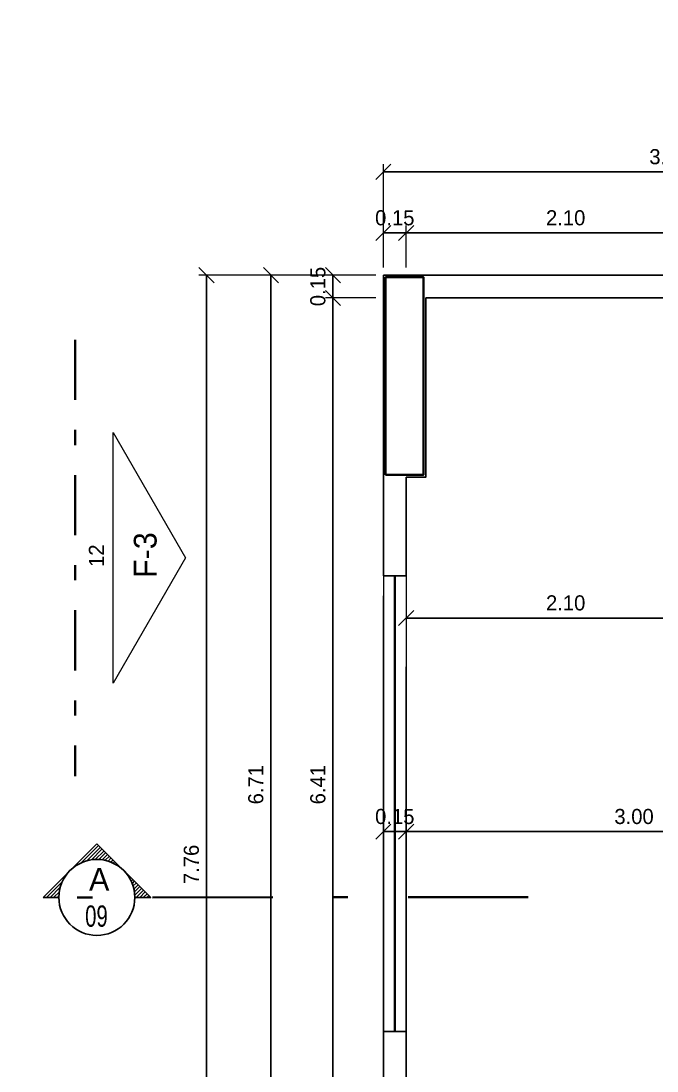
# Model space of a CAD drawing. Header units: metres. Extents: x 2.9 to 62.3, y 8 to 50.1.
# Drawn here: x 7.99 to 12.18, y 36.05 to 42.96 of the extents above; entities that cross this region are included whole.
import ezdxf
from ezdxf.enums import TextEntityAlignment as Align

# ---------------------------------------------------------------- set-up
doc = ezdxf.new("R2010")
doc.units = ezdxf.units.M
doc.header["$MEASUREMENT"] = 0
doc.linetypes.add('DGN Style 2', pattern=[0.98853, 0.593118, -0.395412])
doc.linetypes.add('DGN Style 4', pattern=[1.582636, 0.790824, -0.395412, 0.00098853, -0.395412])
doc.layers.get('Defpoints').update_dxf_attribs({"lineweight": 0})
for name, color, linetype, lineweight in [('CORNIJAS_VAR NA PLANTA PTIPO 1', 7, 'Continuous', 0), ('Level 15', 7, 'Continuous', 0), ('Level 24-1', 7, 'Continuous', 0), ('Level 3', 7, 'Continuous', 0), ('Level 43', 7, 'Continuous', 0), ('Level 44', 7, 'Continuous', 0), ('Level 7', 7, 'Continuous', 0)]:
    doc.layers.add(name, color=color, linetype=linetype, lineweight=lineweight)
doc.styles.add('Style-INTL_ENGINEERING', font='INTL_ENGINEERING.shx')
doc.dimstyles.get("Standard").update_dxf_attribs({"dimtxt": 0.18, "dimasz": 0.18, "dimexe": 0.18, "dimexo": 0.0625, "dimgap": 0.09, "dimtad": 0, "dimtih": 1, "dimtoh": 1, "dimdec": 4, "dimzin": 1, "dimdsep": 46, "dimtxsty": 'Standard', "dimcen": 0, "dimadec": 0, "dimazin": 0, "dimtfac": 1, "dimtdec": 4, "dimtofl": 0, "dimtmove": 0, "dimatfit": 3, "dimfxl": 0, "dimtolj": 1, "dimtzin": 1, "dimarcsym": 0})

# ---------------------------------------------------------------- blocks, each defined once
blk = doc.blocks.new('_Oblique')
at = {"color": 0, "linetype": 'ByBlock', "lineweight": -2}
blk.add_line((0.5, 0.5), (-0.5, -0.5), dxfattribs=at)
blk = doc.blocks.new('*D196')
at = {"layer": 'Defpoints', "color": 0, "linetype": 'Continuous', "lineweight": 0}
for p in [(13.5245, 38.509), (13.5245, 37.6247), (10.5245, 37.3093)]:
    blk.add_point(p, dxfattribs=at)
at = {"layer": 'Level 43', "color": 2, "linetype": 'Continuous', "lineweight": 0}
for p, q in [((13.5245, 38.4595), (13.5245, 37.5752)), ((10.5245, 37.3588), (10.5245, 37.6742))]:
    blk.add_line(p, q, dxfattribs=at)
at = {"layer": 'Level 43', "color": 0, "linetype": 'Continuous', "lineweight": -2}
blk.add_line((10.5245, 37.6247), (13.5245, 37.6247), dxfattribs=at)
at = {"layer": 'Level 43', "color": 0, "linetype": 'Continuous', "lineweight": -2, "xscale": 0.0995, "yscale": 0.0995, "zscale": 0.0995, "rotation": 180}
blk.add_blockref('_Oblique', (10.5245, 37.6247), dxfattribs=at)
at = {"layer": 'Level 43', "color": 0, "linetype": 'Continuous', "lineweight": -2, "xscale": 0.0995, "yscale": 0.0995, "zscale": 0.0995}
blk.add_blockref('_Oblique', (13.5245, 37.6247), dxfattribs=at)
at = {"layer": 'Level 43', "color": 0, "linetype": 'Continuous', "lineweight": 0, "insert": (12.0245, 37.724), "char_height": 0.0995, "attachment_point": 5, "style": 'Style-INTL_ENGINEERING'}
blk.add_mtext('3.00', dxfattribs=at)
blk = doc.blocks.new('*D195')
at = {"layer": 'Defpoints', "color": 0, "linetype": 'Continuous', "lineweight": 0}
for p in [(10.3745, 38.709), (10.5245, 37.6247), (10.5245, 37.3093)]:
    blk.add_point(p, dxfattribs=at)
at = {"layer": 'Level 43', "color": 2, "linetype": 'Continuous', "lineweight": 0}
for p, q in [((10.3745, 38.6595), (10.3745, 37.5752)), ((10.5245, 37.3588), (10.5245, 37.6742))]:
    blk.add_line(p, q, dxfattribs=at)
at = {"layer": 'Level 43', "color": 0, "linetype": 'Continuous', "lineweight": -2}
blk.add_line((10.3745, 37.6247), (10.5245, 37.6247), dxfattribs=at)
at = {"layer": 'Level 43', "color": 0, "linetype": 'Continuous', "lineweight": -2, "xscale": 0.0995, "yscale": 0.0995, "zscale": 0.0995, "rotation": 180}
blk.add_blockref('_Oblique', (10.3745, 37.6247), dxfattribs=at)
at = {"layer": 'Level 43', "color": 0, "linetype": 'Continuous', "lineweight": -2, "xscale": 0.0995, "yscale": 0.0995, "zscale": 0.0995}
blk.add_blockref('_Oblique', (10.5245, 37.6247), dxfattribs=at)
at = {"layer": 'Level 43', "color": 0, "linetype": 'Continuous', "lineweight": 0, "insert": (10.4496, 37.724), "char_height": 0.0995, "attachment_point": 5, "style": 'Style-INTL_ENGINEERING'}
blk.add_mtext('0.15', dxfattribs=at)
blk = doc.blocks.new('*D222')
at = {"layer": 'Defpoints', "color": 0, "linetype": 'Continuous', "lineweight": 0}
for p in [(10.04283, 41.13904), (10.37455, 41.13904), (10.37455, 34.72904)]:
    blk.add_point(p, dxfattribs=at)
at = {"layer": 'Level 43', "color": 2, "linetype": 'Continuous', "lineweight": 0}
for p, q in [((10.32505, 41.13904), (9.99333, 41.13904)), ((10.32505, 34.72904), (9.99333, 34.72904))]:
    blk.add_line(p, q, dxfattribs=at)
at = {"layer": 'Level 43', "color": 0, "linetype": 'Continuous', "lineweight": -2}
blk.add_line((10.04283, 34.72904), (10.04283, 41.13904), dxfattribs=at)
at = {"layer": 'Level 43', "color": 0, "linetype": 'Continuous', "lineweight": -2, "xscale": 0.0995, "yscale": 0.0995, "zscale": 0.0995}
for p, rotation in [((10.04283, 41.13904), 90), ((10.04283, 34.72904), 270)]:
    blk.add_blockref('_Oblique', p, dxfattribs=dict(at, rotation=rotation))
at = {"layer": 'Level 43', "color": 0, "linetype": 'Continuous', "lineweight": 0, "insert": (9.94358, 37.93404), "char_height": 0.0995, "attachment_point": 5, "rotation": 90, "style": 'Style-INTL_ENGINEERING'}
blk.add_mtext('6.41', dxfattribs=at)
blk = doc.blocks.new('*D223')
at = {"layer": 'Defpoints', "color": 0, "linetype": 'Continuous', "lineweight": 0}
for p in [(10.04283, 41.28904), (10.37455, 41.28904), (10.37455, 41.13904)]:
    blk.add_point(p, dxfattribs=at)
at = {"layer": 'Level 43', "color": 2, "linetype": 'Continuous', "lineweight": 0}
for p, q in [((10.32505, 41.28904), (9.99333, 41.28904)), ((10.32505, 41.13904), (9.99333, 41.13904))]:
    blk.add_line(p, q, dxfattribs=at)
at = {"layer": 'Level 43', "color": 0, "linetype": 'Continuous', "lineweight": -2}
blk.add_line((10.04283, 41.13904), (10.04283, 41.28904), dxfattribs=at)
at = {"layer": 'Level 43', "color": 0, "linetype": 'Continuous', "lineweight": -2, "xscale": 0.0995, "yscale": 0.0995, "zscale": 0.0995}
for p, rotation in [((10.04283, 41.28904), 90), ((10.04283, 41.13904), 270)]:
    blk.add_blockref('_Oblique', p, dxfattribs=dict(at, rotation=rotation))
at = {"layer": 'Level 43', "color": 0, "linetype": 'Continuous', "lineweight": 0, "insert": (9.94358, 41.21404), "char_height": 0.0995, "attachment_point": 5, "rotation": 90, "style": 'Style-INTL_ENGINEERING'}
blk.add_mtext('0.15', dxfattribs=at)
blk = doc.blocks.new('*D225')
at = {"layer": 'Defpoints', "color": 0, "linetype": 'Continuous', "lineweight": 0}
for p in [(12.62452, 41.56682), (10.52455, 41.28904), (12.62452, 41.28904)]:
    blk.add_point(p, dxfattribs=at)
at = {"layer": 'Level 43', "color": 2, "linetype": 'Continuous', "lineweight": 0}
for p, q in [((10.52455, 41.33854), (10.52455, 41.61632)), ((12.62452, 41.33854), (12.62452, 41.61632))]:
    blk.add_line(p, q, dxfattribs=at)
at = {"layer": 'Level 43', "color": 0, "linetype": 'Continuous', "lineweight": -2}
blk.add_line((10.52455, 41.56682), (12.62452, 41.56682), dxfattribs=at)
at = {"layer": 'Level 43', "color": 0, "linetype": 'Continuous', "lineweight": -2, "xscale": 0.0995, "yscale": 0.0995, "zscale": 0.0995, "rotation": 180}
blk.add_blockref('_Oblique', (10.52455, 41.56682), dxfattribs=at)
at = {"layer": 'Level 43', "color": 0, "linetype": 'Continuous', "lineweight": -2, "xscale": 0.0995, "yscale": 0.0995, "zscale": 0.0995}
blk.add_blockref('_Oblique', (12.62452, 41.56682), dxfattribs=at)
at = {"layer": 'Level 43', "color": 0, "linetype": 'Continuous', "lineweight": 0, "insert": (11.574535, 41.66607), "char_height": 0.0995, "attachment_point": 5, "style": 'Style-INTL_ENGINEERING'}
blk.add_mtext('2.10', dxfattribs=at)
blk = doc.blocks.new('*D224')
at = {"layer": 'Defpoints', "color": 0, "linetype": 'Continuous', "lineweight": 0}
for p in [(10.52455, 41.56682), (10.37455, 41.28904), (10.52455, 41.28904)]:
    blk.add_point(p, dxfattribs=at)
at = {"layer": 'Level 43', "color": 2, "linetype": 'Continuous', "lineweight": 0}
for p, q in [((10.37455, 41.33854), (10.37455, 41.61632)), ((10.52455, 41.33854), (10.52455, 41.61632))]:
    blk.add_line(p, q, dxfattribs=at)
at = {"layer": 'Level 43', "color": 0, "linetype": 'Continuous', "lineweight": -2}
blk.add_line((10.37455, 41.56682), (10.52455, 41.56682), dxfattribs=at)
at = {"layer": 'Level 43', "color": 0, "linetype": 'Continuous', "lineweight": -2, "xscale": 0.0995, "yscale": 0.0995, "zscale": 0.0995, "rotation": 180}
blk.add_blockref('_Oblique', (10.37455, 41.56682), dxfattribs=at)
at = {"layer": 'Level 43', "color": 0, "linetype": 'Continuous', "lineweight": -2, "xscale": 0.0995, "yscale": 0.0995, "zscale": 0.0995}
blk.add_blockref('_Oblique', (10.52455, 41.56682), dxfattribs=at)
at = {"layer": 'Level 43', "color": 0, "linetype": 'Continuous', "lineweight": 0, "insert": (10.44955, 41.66607), "char_height": 0.0995, "attachment_point": 5, "style": 'Style-INTL_ENGINEERING'}
blk.add_mtext('0.15', dxfattribs=at)
blk = doc.blocks.new('*D228')
at = {"layer": 'Defpoints', "color": 0, "linetype": 'Continuous', "lineweight": 0}
for p in [(14.13455, 41.98904), (14.13455, 41.96909), (10.37455, 41.28904)]:
    blk.add_point(p, dxfattribs=at)
at = {"layer": 'Level 43', "color": 2, "linetype": 'Continuous', "lineweight": 0}
for p, q in [((10.37455, 41.33854), (10.37455, 42.01859)), ((14.13455, 41.93954), (14.13455, 41.91959))]:
    blk.add_line(p, q, dxfattribs=at)
at = {"layer": 'Level 43', "color": 0, "linetype": 'Continuous', "lineweight": -2}
blk.add_line((10.37455, 41.96909), (14.13455, 41.96909), dxfattribs=at)
at = {"layer": 'Level 43', "color": 0, "linetype": 'Continuous', "lineweight": -2, "xscale": 0.0995, "yscale": 0.0995, "zscale": 0.0995, "rotation": 180}
blk.add_blockref('_Oblique', (10.37455, 41.96909), dxfattribs=at)
at = {"layer": 'Level 43', "color": 0, "linetype": 'Continuous', "lineweight": -2, "xscale": 0.0995, "yscale": 0.0995, "zscale": 0.0995}
blk.add_blockref('_Oblique', (14.13455, 41.96909), dxfattribs=at)
at = {"layer": 'Level 43', "color": 0, "linetype": 'Continuous', "lineweight": 0, "insert": (12.25455, 42.06834), "char_height": 0.0995, "attachment_point": 5, "style": 'Style-INTL_ENGINEERING'}
blk.add_mtext('3.76', dxfattribs=at)
blk = doc.blocks.new('*D241')
at = {"layer": 'Defpoints', "color": 0, "linetype": 'Continuous', "lineweight": 0}
for p in [(10.37455, 41.28904), (9.63438, 34.57904), (10.37455, 34.57904)]:
    blk.add_point(p, dxfattribs=at)
at = {"layer": 'Level 43', "color": 2, "linetype": 'Continuous', "lineweight": 0}
for p, q in [((10.32505, 41.28904), (9.58488, 41.28904)), ((10.32505, 34.57904), (9.58488, 34.57904))]:
    blk.add_line(p, q, dxfattribs=at)
at = {"layer": 'Level 43', "color": 0, "linetype": 'Continuous', "lineweight": -2}
blk.add_line((9.63438, 41.28904), (9.63438, 34.57904), dxfattribs=at)
at = {"layer": 'Level 43', "color": 0, "linetype": 'Continuous', "lineweight": -2, "xscale": 0.0995, "yscale": 0.0995, "zscale": 0.0995}
for p, rotation in [((9.63438, 41.28904), 90), ((9.63438, 34.57904), 270)]:
    blk.add_blockref('_Oblique', p, dxfattribs=dict(at, rotation=rotation))
at = {"layer": 'Level 43', "color": 0, "linetype": 'Continuous', "lineweight": 0, "insert": (9.53513, 37.93404), "char_height": 0.0995, "attachment_point": 5, "rotation": 90, "style": 'Style-INTL_ENGINEERING'}
blk.add_mtext('6.71', dxfattribs=at)
blk = doc.blocks.new('*D244')
at = {"layer": 'Defpoints', "color": 0, "linetype": 'Continuous', "lineweight": 0}
for p in [(10.37455, 41.28904), (9.21022, 33.52904), (10.37455, 33.52904)]:
    blk.add_point(p, dxfattribs=at)
at = {"layer": 'Level 43', "color": 2, "linetype": 'Continuous', "lineweight": 0}
for p, q in [((10.32505, 41.28904), (9.16072, 41.28904)), ((10.32505, 33.52904), (9.16072, 33.52904))]:
    blk.add_line(p, q, dxfattribs=at)
at = {"layer": 'Level 43', "color": 0, "linetype": 'Continuous', "lineweight": -2}
blk.add_line((9.21022, 41.28904), (9.21022, 33.52904), dxfattribs=at)
at = {"layer": 'Level 43', "color": 0, "linetype": 'Continuous', "lineweight": -2, "xscale": 0.0995, "yscale": 0.0995, "zscale": 0.0995}
for p, rotation in [((9.21022, 41.28904), 90), ((9.21022, 33.52904), 270)]:
    blk.add_blockref('_Oblique', p, dxfattribs=dict(at, rotation=rotation))
at = {"layer": 'Level 43', "color": 0, "linetype": 'Continuous', "lineweight": 0, "insert": (9.11097, 37.40904), "char_height": 0.0995, "attachment_point": 5, "rotation": 90, "style": 'Style-INTL_ENGINEERING'}
blk.add_mtext('7.76', dxfattribs=at)
blk = doc.blocks.new('*D279')
at = {"layer": 'Defpoints', "color": 0, "linetype": 'Continuous', "lineweight": 0}
for p in [(10.5245, 39.6343), (12.6245, 39.409), (10.5245, 39.0312)]:
    blk.add_point(p, dxfattribs=at)
at = {"layer": 'Level 43', "color": 2, "linetype": 'Continuous', "lineweight": 0}
for p, q in [((10.5245, 39.5848), (10.5245, 38.9817)), ((12.6245, 39.3595), (12.6245, 38.9817))]:
    blk.add_line(p, q, dxfattribs=at)
at = {"layer": 'Level 43', "color": 0, "linetype": 'Continuous', "lineweight": -2}
blk.add_line((12.6245, 39.0312), (10.5245, 39.0312), dxfattribs=at)
at = {"layer": 'Level 43', "color": 0, "linetype": 'Continuous', "lineweight": -2, "xscale": 0.0995, "yscale": 0.0995, "zscale": 0.0995, "rotation": 180}
blk.add_blockref('_Oblique', (10.5245, 39.0312), dxfattribs=at)
at = {"layer": 'Level 43', "color": 0, "linetype": 'Continuous', "lineweight": -2, "xscale": 0.0995, "yscale": 0.0995, "zscale": 0.0995}
blk.add_blockref('_Oblique', (12.6245, 39.0312), dxfattribs=at)
at = {"layer": 'Level 43', "color": 0, "linetype": 'Continuous', "lineweight": 0, "insert": (11.5745, 39.1304), "char_height": 0.0995, "attachment_point": 5, "style": 'Style-INTL_ENGINEERING'}
blk.add_mtext('2.10', dxfattribs=at)
blk = doc.blocks.new('*U445')
at = {"layer": 'Level 3', "color": 2, "linetype": 'Continuous', "lineweight": 30}
for p, q in [((-22.1052, -0.045), (-21.7522, 0.308)), ((-21.7522, 0.308), (-21.3982, -0.0446)), ((-22.0023, -0.0454), (-22.1052, -0.045)), ((-21.3982, -0.0446), (-21.5022, -0.0454))]:
    blk.add_line(p, q, dxfattribs=at)
at = {"layer": 'Level 3', "color": 2, "linetype": 'Continuous', "lineweight": 13}
for p, q in [((-21.8563, 0.1824), (-21.741, 0.2975)), ((-21.819, 0.1963), (-21.7296, 0.2854)), ((-21.7891, 0.2017), (-21.7171, 0.2744)), ((-21.7634, 0.2045), (-21.7055, 0.2619)), ((-21.7397, 0.2045), (-21.6932, 0.2503)), ((-21.7189, 0.2024), (-21.6824, 0.2384)), ((-21.698, 0.1992), (-21.6701, 0.2257)), ((-21.6791, 0.1944), (-21.6581, 0.2156)), ((-21.6614, 0.1885), (-21.646, 0.2033)), ((-21.6451, 0.1812), (-21.6353, 0.1914)), ((-21.6291, 0.1732), (-21.6232, 0.1791)), ((-21.6153, 0.1641), (-21.6111, 0.1679)), ((-21.6012, 0.1545), (-21.5993, 0.1561)), ((-21.5885, 0.1442), (-21.587, 0.1445)), ((-21.5541, 0.1075), (-21.5521, 0.1091)), ((-21.5444, 0.0934), (-21.5402, 0.0973)), ((-21.5352, 0.079), (-21.5284, 0.0854)), ((-21.5271, 0.0635), (-21.517, 0.0733)), ((-22.0833, -0.0449), (-21.9797, 0.0591)), ((-22.0591, -0.0446), (-21.9937, 0.0223)), ((-21.5192, 0.0473), (-21.5054, 0.0619)), ((-21.513, 0.0302), (-21.4933, 0.0496)), ((-21.5082, 0.0113), (-21.4812, 0.0384)), ((-21.504, -0.0085), (-21.4709, 0.0263)), ((-21.5021, -0.0295), (-21.4584, 0.0143)), ((-21.4942, -0.0446), (-21.4461, 0.0026)), ((-22.0361, -0.0444), (-21.999, -0.0075)), ((-22.0119, -0.0453), (-22.0012, -0.0335)), ((-21.4702, -0.045), (-21.434, -0.0085)), ((-21.4472, -0.0448), (-21.4219, -0.0208)), ((-21.4231, -0.0446), (-21.4117, -0.033)), ((-21.4, -0.0444), (-21.3994, -0.0446))]:
    blk.add_line(p, q, dxfattribs=at)
at = {"layer": 'Level 3', "color": 2, "linetype": 'DGN Style 4', "lineweight": 40}
blk.add_line((-18.9136, -0.0442), (-22.2521, -0.0447), dxfattribs=at)
at = {"layer": 'Level 3', "color": 2, "linetype": 'Continuous', "lineweight": 30}
blk.add_circle((-21.7529, -0.0451), 0.25, dxfattribs=at)
at = {"layer": 'Level 3', "color": 2, "linetype": 'Continuous', "lineweight": 13}
blk.add_arc((-21.7529, -0.0451), 0.25, 0.00068, 180.00068, dxfattribs=at)
for p in [(-21.576, 0.1321), (-21.5641, 0.1203)]:
    blk.add_point(p, dxfattribs=at)
at = {"layer": 'Level 3', "color": 2, "linetype": 'Continuous', "lineweight": 30, "style": 'Style-INTL_ENGINEERING'}
blk.add_text('A', height=0.15, rotation=0.00068, dxfattribs=at).set_placement((-21.8042, -0.0005))
at = {"layer": 'Level 3', "color": 2, "linetype": 'Continuous', "lineweight": 13, "style": 'Style-INTL_ENGINEERING', "width": 0.714283}
blk.add_text('09', height=0.13999, rotation=0.00068, dxfattribs=at).set_placement((-21.6811, -0.168), align=Align.MIDDLE_RIGHT)
blk = doc.blocks.new('*U448')
at = {"layer": 'Level 3', "color": 2, "linetype": 'DGN Style 4', "lineweight": 40}
blk.add_line((-0.729, -2.874), (-0.729, 2.873), dxfattribs=at)
at = {"layer": 'Level 3', "color": 2, "linetype": 'Continuous', "lineweight": 13, "extrusion": (0, 0, -1), "flags": 128}
blk.add_lwpolyline([(0.228, 1.65), (0.228, -1.651), (-0.726, -0.002)], close=True, dxfattribs=at)
at = {"layer": 'Level 3', "color": 2, "linetype": 'Continuous', "lineweight": 30, "extrusion": (0, 0, -1), "style": 'Style-INTL_ENGINEERING'}
blk.add_text('F-3', height=0.3001, rotation=269.9993, dxfattribs=at).set_placement((-0.194, -0.038), align=Align.MIDDLE_CENTER)
at = {"layer": 'Level 3', "color": 2, "linetype": 'Continuous', "lineweight": 13, "extrusion": (0, 0, -1), "style": 'Style-INTL_ENGINEERING'}
blk.add_text('12', height=0.2, rotation=269.9993, dxfattribs=at).set_placement((0.448, -0.03), align=Align.MIDDLE_CENTER)
blk = doc.blocks.new('J140B1')
at = {"layer": 'Level 15', "color": 7, "linetype": 'Continuous', "lineweight": 40}
blk.add_line((0, 0.075), (3, 0.075), dxfattribs=at)
at = {"layer": 'Level 7', "color": 7, "linetype": 'Continuous', "lineweight": 30}
for p, q in [((0, 0), (0, 0.15)), ((3, 0), (3, 0.15))]:
    blk.add_line(p, q, dxfattribs=at)
at = {"layer": 'Level 7', "color": 7, "linetype": 'Continuous', "lineweight": 0}
for p, q in [((0, 0.15), (3, 0.15)), ((0, 0), (3, 0))]:
    blk.add_line(p, q, dxfattribs=at)

msp = doc.modelspace()

# ---------------------------------------------------------------- linework, layer by layer
at = {"layer": 'CORNIJAS_VAR NA PLANTA PTIPO 1', "color": 7, "linetype": 'Continuous', "lineweight": 30}
for p, q in [((10.3745, 41.289), (10.3745, 39.309)), ((14.4545, 41.289), (10.3745, 41.289)), ((12.6245, 41.139), (10.6545, 41.139)), ((10.5245, 39.9596), (10.5245, 39.309)), ((10.3745, 38.709), (10.3745, 34.579)), ((10.5245, 38.709), (10.5245, 35.9096))]:
    msp.add_line(p, q, dxfattribs=at)
at = {"layer": 'CORNIJAS_VAR NA PLANTA PTIPO 1', "color": 7, "linetype": 'Continuous', "lineweight": 30, "flags": 128}
msp.add_lwpolyline([(10.5245, 39.9596), (10.6545, 39.9596), (10.6545, 41.139)], dxfattribs=at)
at = {"layer": 'Level 24-1', "color": 7, "linetype": 'DGN Style 2', "lineweight": 0, "flags": 128}
msp.add_lwpolyline([(33.7253, 41.9391), (38.0346, 41.939), (38.0346, 42.689), (46.8646, 42.689), (46.8646, 41.289), (50.6245, 41.289), (50.6245, 34.579), (49.9246, 34.579), (49.9246, 34.079), (49.3745, 33.529), (39.8467, 33.529), (39.2267, 32.909), (31.9114, 32.909), (31.6938, 33.1263), (29.3053, 33.1263), (29.0877, 32.909), (21.7724, 32.909), (21.1524, 33.529), (11.6245, 33.529), (11.0746, 34.079), (11.0746, 34.579), (10.3745, 34.579), (10.3745, 41.289), (14.1346, 41.289), (14.1346, 42.689), (22.9645, 42.689), (22.9645, 41.939), (27.2738, 41.939), (27.2738, 46.7246), (33.7241, 46.7246), (33.7253, 41.9391)], dxfattribs=at)
at = {"layer": 'Level 44', "color": 1, "linetype": 'Continuous', "lineweight": 40, "flags": 128}
msp.add_lwpolyline([(10.3895, 39.9746), (10.6395, 39.9746), (10.6395, 41.2746), (10.3895, 41.2746)], close=True, dxfattribs=at)

# ---------------------------------------------------------------- block references
at = {"layer": 'Level 3', "color": 2, "linetype": 'Continuous', "lineweight": 13, "extrusion": (0, 0, -1), "xscale": 0.4998882411011977, "yscale": 0.4998882411011977, "zscale": 0.4998882411011977, "rotation": 180}
msp.add_blockref('*U448', (-8.7098, 39.4267), dxfattribs=at)
at = {"layer": 'Level 3', "color": 2, "linetype": 'Continuous', "lineweight": 30}
msp.add_blockref('*U445', (30.2413, 37.2368), dxfattribs=at)
at = {"layer": 'Level 7', "color": 7, "linetype": 'Continuous', "lineweight": 30, "xscale": 0.9999953433792164, "yscale": -0.9999953433792164, "rotation": 270}
msp.add_blockref('J140B1', (10.5245, 39.309), dxfattribs=at)

# ---------------------------------------------------------------- dimensions: what is measured, and where the dimension line sits
at = {"layer": 'Level 43', "color": 2, "linetype": 'Continuous', "lineweight": 0}
for base, p1, p2, override, picture, middle in [((14.1346, 41.9691), (10.3745, 41.289), (14.1346, 41.989), {"dimtxt": 0.0995, "dimasz": 0.0995, "dimexe": 0.0495, "dimexo": 0.0495, "dimgap": 0.0495, "dimtad": 1, "dimtih": 0, "dimtoh": 0, "dimdec": 2, "dimzin": 3, "dimtxsty": 'Style-INTL_ENGINEERING', "dimblk": 'Oblique', "dimclre": 2, "dimtdec": 2, "dimatfit": 1, "dimfrac": 2, "dimtolj": 0, "dimtzin": 3, "dimlwe": 0}, '*D228', (12.2546, 42.0683)), ((12.6245, 41.5668), (10.5245, 41.289), (12.6245, 41.289), {"dimtxt": 0.0995, "dimasz": 0.0995, "dimexe": 0.0495, "dimexo": 0.0495, "dimgap": 0.0495, "dimtad": 1, "dimtih": 0, "dimtoh": 0, "dimdec": 2, "dimzin": 3, "dimtxsty": 'Style-INTL_ENGINEERING', "dimblk": 'Oblique', "dimclre": 2, "dimtdec": 2, "dimatfit": 1, "dimfrac": 2, "dimtolj": 0, "dimtzin": 3, "dimlwe": 0}, '*D225', (11.5745, 41.6661)), ((13.5245, 37.6247), (10.5245, 37.3093), (13.5245, 38.509), {"dimtxt": 0.0995, "dimasz": 0.0995, "dimexe": 0.0495, "dimexo": 0.0495, "dimgap": 0.0495, "dimtad": 1, "dimtih": 0, "dimtoh": 0, "dimdec": 2, "dimzin": 3, "dimtxsty": 'Style-INTL_ENGINEERING', "dimblk": 'Oblique', "dimclre": 2, "dimtdec": 2, "dimatfit": 1, "dimtolj": 0, "dimtzin": 3, "dimlwe": 0}, '*D196', (12.0245, 37.724))]:
    dim = msp.add_linear_dim(base=base, p1=p1, p2=p2, dimstyle='Standard', override=override, dxfattribs=at)
    dim.commit()
    dim.dimension.update_dxf_attribs({"geometry": picture, "text_midpoint": middle})
for base, p1, p2, override, picture, middle in [((10.5245, 41.5668), (10.3745, 41.289), (10.5245, 41.289), {"dimtxt": 0.0995, "dimasz": 0.0995, "dimexe": 0.0495, "dimexo": 0.0495, "dimgap": 0.0495, "dimtad": 1, "dimtih": 0, "dimtoh": 0, "dimdec": 2, "dimzin": 3, "dimtxsty": 'Style-INTL_ENGINEERING', "dimblk": 'Oblique', "dimclre": 2, "dimtdec": 2, "dimatfit": 1, "dimfrac": 2, "dimtolj": 0, "dimtzin": 3, "dimlwe": 0}, '*D224', (10.4496, 41.5668)), ((10.5245, 37.6247), (10.3745, 38.709), (10.5245, 37.3093), {"dimtxt": 0.0995, "dimasz": 0.0995, "dimexe": 0.0495, "dimexo": 0.0495, "dimgap": 0.0495, "dimtad": 1, "dimtih": 0, "dimtoh": 0, "dimdec": 2, "dimzin": 3, "dimtxsty": 'Style-INTL_ENGINEERING', "dimblk": 'Oblique', "dimclre": 2, "dimtdec": 2, "dimatfit": 1, "dimtolj": 0, "dimtzin": 3, "dimlwe": 0}, '*D195', (10.4496, 37.6247))]:
    dim = msp.add_linear_dim(base=base, p1=p1, p2=p2, dimstyle='Standard', override=override, dxfattribs=at)
    dim.commit()
    dim.dimension.update_dxf_attribs({"geometry": picture, "text_midpoint": middle, "dimtype": 160})
dim = msp.add_linear_dim(base=(10.0428, 41.289), p1=(10.3745, 41.139), p2=(10.3745, 41.289), angle=90, dimstyle='Standard', override={"dimtxt": 0.0995, "dimasz": 0.0995, "dimexe": 0.0495, "dimexo": 0.0495, "dimgap": 0.0495, "dimtad": 1, "dimtih": 0, "dimtoh": 0, "dimdec": 2, "dimzin": 3, "dimtxsty": 'Style-INTL_ENGINEERING', "dimblk": 'Oblique', "dimclre": 2, "dimtdec": 2, "dimatfit": 1, "dimfrac": 2, "dimtolj": 0, "dimtzin": 3, "dimlwe": 0}, dxfattribs=at)
dim.commit()
dim.dimension.update_dxf_attribs({"geometry": '*D223', "text_midpoint": (10.0428, 41.214), "dimtype": 160})
for base, p1, p2, angle, override, picture, middle in [((9.2102, 33.529), (10.3745, 41.289), (10.3745, 33.529), 270, {"dimtxt": 0.0995, "dimasz": 0.0995, "dimexe": 0.0495, "dimexo": 0.0495, "dimgap": 0.0495, "dimtad": 1, "dimtih": 0, "dimtoh": 0, "dimdec": 2, "dimzin": 3, "dimtxsty": 'Style-INTL_ENGINEERING', "dimblk": 'Oblique', "dimclre": 2, "dimtdec": 2, "dimatfit": 1, "dimtolj": 0, "dimtzin": 3, "dimlwe": 0}, '*D244', (9.111, 37.409)), ((9.6344, 34.579), (10.3745, 41.289), (10.3745, 34.579), 270, {"dimtxt": 0.0995, "dimasz": 0.0995, "dimexe": 0.0495, "dimexo": 0.0495, "dimgap": 0.0495, "dimtad": 1, "dimtih": 0, "dimtoh": 0, "dimdec": 2, "dimzin": 3, "dimtxsty": 'Style-INTL_ENGINEERING', "dimblk": 'Oblique', "dimclre": 2, "dimtdec": 2, "dimatfit": 1, "dimtolj": 0, "dimtzin": 3, "dimlwe": 0}, '*D241', (9.5351, 37.934)), ((10.0428, 41.139), (10.3745, 34.729), (10.3745, 41.139), 90, {"dimtxt": 0.0995, "dimasz": 0.0995, "dimexe": 0.0495, "dimexo": 0.0495, "dimgap": 0.0495, "dimtad": 1, "dimtih": 0, "dimtoh": 0, "dimdec": 2, "dimzin": 3, "dimtxsty": 'Style-INTL_ENGINEERING', "dimblk": 'Oblique', "dimclre": 2, "dimtdec": 2, "dimatfit": 1, "dimfrac": 2, "dimtolj": 0, "dimtzin": 3, "dimlwe": 0}, '*D222', (9.9436, 37.934)), ((10.5245, 39.0312), (12.6245, 39.409), (10.5245, 39.6343), 180, {"dimtxt": 0.0995, "dimasz": 0.0995, "dimexe": 0.0495, "dimexo": 0.0495, "dimgap": 0.0495, "dimtad": 1, "dimtih": 0, "dimtoh": 0, "dimdec": 2, "dimzin": 3, "dimtxsty": 'Style-INTL_ENGINEERING', "dimblk": 'Oblique', "dimclre": 2, "dimtdec": 2, "dimatfit": 1, "dimtolj": 0, "dimtzin": 3, "dimlwe": 0}, '*D279', (11.5745, 39.1304))]:
    dim = msp.add_linear_dim(base=base, p1=p1, p2=p2, angle=angle, dimstyle='Standard', override=override, dxfattribs=at)
    dim.commit()
    dim.dimension.update_dxf_attribs({"geometry": picture, "text_midpoint": middle})

doc.saveas('drawing.dxf')
